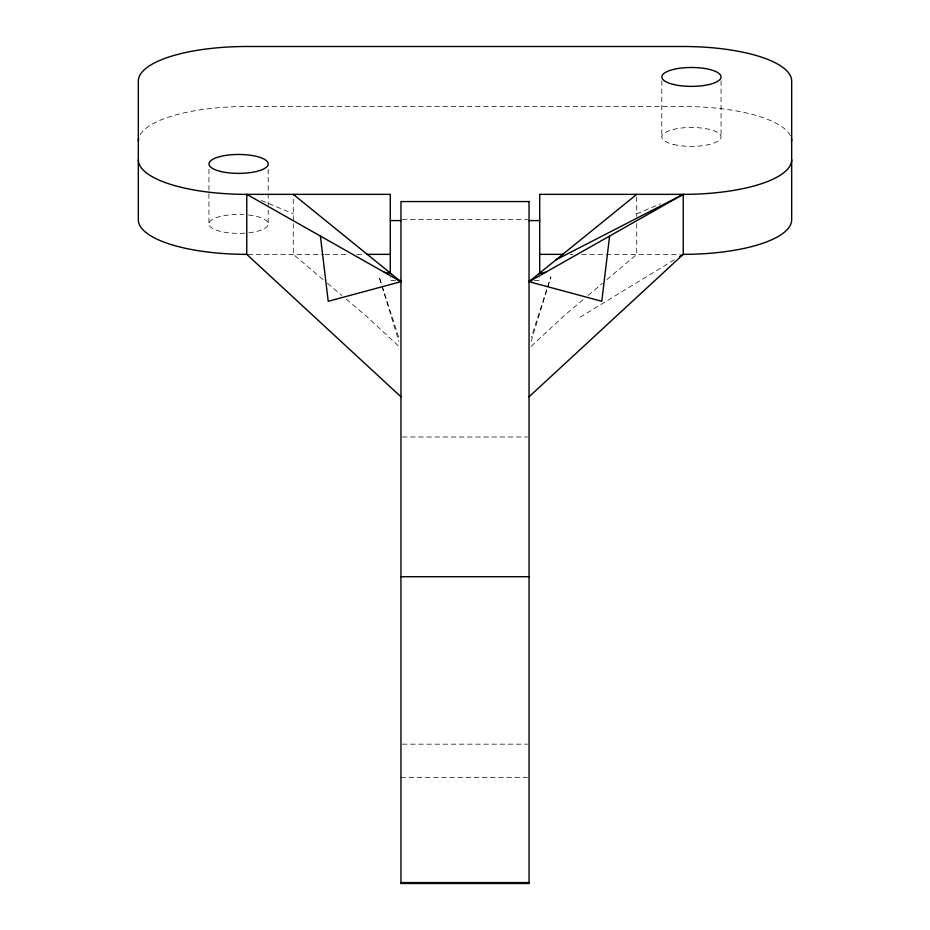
<?xml version="1.0" encoding="UTF-8"?>
<svg xmlns="http://www.w3.org/2000/svg" width="930" height="930" viewBox="0 0 930 930"><rect width="100%" height="100%" fill="white"/><g stroke="black" fill="none" stroke-linecap="round" stroke-linejoin="round"><path stroke-width="0.7" stroke-dasharray="4.65 3.49" d="M531.146 341.438L550.897 276.745L531.274 337.276M531.146 346.355L563.871 315.944L583.738 299.146M588.155 295.415L602.5 283.29M606.918 279.558L636.725 254.355L636.725 222.491M579.983 317.27L675.854 258.854M636.725 213.807L660.637 203.81M402.399 219.364L527.601 219.364M248.171 254.355L323.605 254.355M325.047 254.355L348.25 254.355M356.946 254.355L364.188 254.355M570.16 254.355L573.054 254.355M581.75 254.355L604.953 254.355M606.395 254.355L680.411 254.355M395.622 280.581L390.286 280.581L390.286 277.721M534.378 280.581L539.714 280.581L539.714 277.721M402.399 436.995L527.601 436.995M402.399 744.174L527.601 744.174M400.958 777.329L527.601 777.329M261.388 200.473L293.276 213.807M323.082 279.558L293.276 254.355L293.276 194.358M327.5 283.29L341.845 295.415M346.262 299.146L366.129 315.944L398.854 346.355M398.726 337.276L379.103 276.745L398.854 341.438M721.052 80.817L721.052 136.524M661.8 80.817L661.8 136.524M636.725 197.137L636.725 216.702M268.2 169.237L268.2 223.526M208.948 169.237L208.948 223.526M790.337 135.675A108.438 34.584 0 0 0 683.236 106.497L246.764 106.497A108.438 34.584 0 0 0 139.663 135.675M248.45 215.004A29.655 9.463 0 0 1 268.224 223.921A29.655 9.463 0 0 1 248.45 232.837M244.823 233.163A29.655 9.463 0 0 1 208.925 224.118A29.655 9.463 0 0 1 243.59 214.597M673.46 144.452A29.655 9.463 0 0 0 720.831 138.128A29.655 9.463 0 0 0 679.981 128.201A29.655 9.463 0 0 0 673.46 144.452"/><path stroke-width="1.4" d="M609.603 236.057L601.78 301.285L529.042 281.685L636.725 194.358M529.042 396.796L683.236 254.355A108.438 34.584 0 0 0 791.674 219.771L791.674 81.084A108.438 34.584 0 0 0 683.236 46.5L246.764 46.5A108.438 34.584 0 0 0 138.326 81.084L138.326 219.771A108.438 34.584 0 0 0 246.764 254.355L400.958 396.796M679.551 256.599L683.236 254.355L683.236 194.358A108.438 34.584 0 0 0 791.674 159.774M529.042 281.685L683.236 194.358L539.714 194.358L539.714 273.432M556.094 259.749L683.236 194.358M293.276 194.358L400.958 281.685L328.22 301.285L320.397 236.057M538.923 273.676L545.678 272.257M390.286 220.584L400.958 220.584M529.042 220.584L539.714 220.584M367.094 254.355L390.286 254.355M539.714 254.355L562.906 254.355M398.296 280.581L400.958 280.581M529.042 280.581L531.704 280.581M400.958 576.728L529.042 576.728M400.958 882.582L529.042 882.582M400.958 882.791L529.042 882.791M384.323 272.257L391.077 273.676M400.958 281.685L246.764 194.358A108.438 34.584 0 0 1 138.326 159.774M390.286 273.432L390.286 194.358L246.764 194.358L246.764 254.355M138.326 141.081A108.438 34.584 0 0 1 138.663 138.372M791.337 138.372A108.438 34.584 0 0 1 791.674 141.081M529.042 201.566L400.958 201.566L400.958 883.5L529.042 883.5L529.042 201.566M220.608 171.446A29.655 9.463 0 0 0 267.991 165.133A29.655 9.463 0 0 0 227.129 155.205A29.655 9.463 0 0 0 220.608 171.446M673.46 84.456A29.655 9.463 0 0 0 720.831 78.132A29.655 9.463 0 0 0 679.981 68.216A29.655 9.463 0 0 0 673.46 84.456"/></g></svg>
